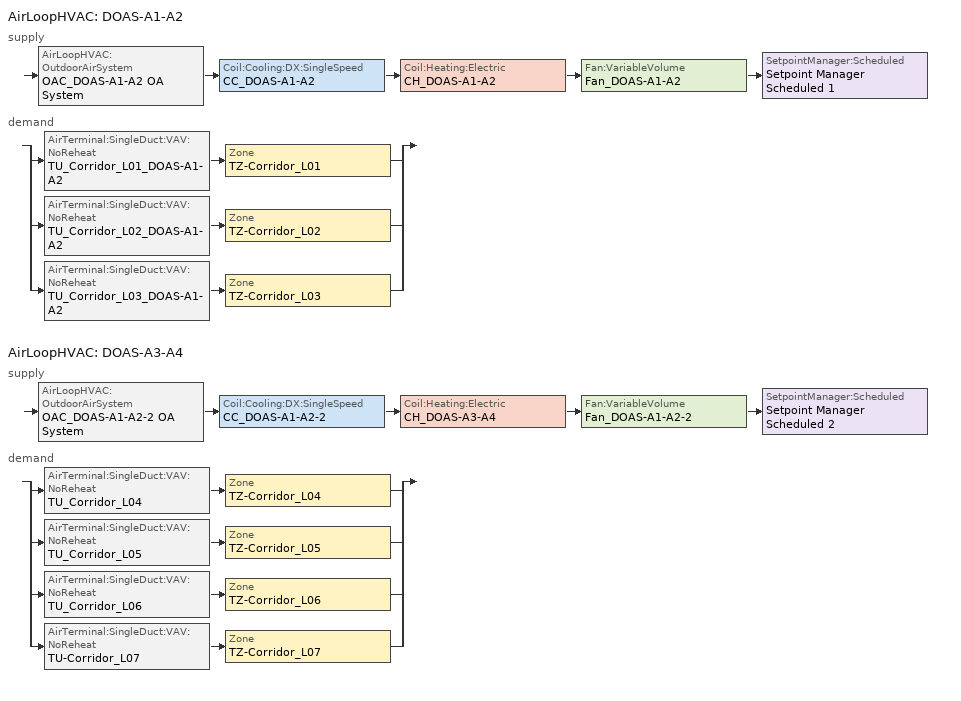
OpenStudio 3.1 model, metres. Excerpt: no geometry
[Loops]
AirLoopHVAC 'DOAS-A1-A2'
 supply: AirLoopHVAC:OutdoorAirSystem 'OAC_DOAS-A1-A2 OA System' > Coil:Cooling:DX:SingleSpeed 'CC_DOAS-A1-A2' > Coil:Heating:Electric 'CH_DOAS-A1-A2' > Fan:VariableVolume 'Fan_DOAS-A1-A2' > SetpointManager:Scheduled 'Setpoint Manager Scheduled 1'
 demand: split
  | AirTerminal:SingleDuct:VAV:NoReheat 'TU_Corridor_L01_DOAS-A1-A2' > Zone 'TZ-Corridor_L01'
  | AirTerminal:SingleDuct:VAV:NoReheat 'TU_Corridor_L02_DOAS-A1-A2' > Zone 'TZ-Corridor_L02'
  | AirTerminal:SingleDuct:VAV:NoReheat 'TU_Corridor_L03_DOAS-A1-A2' > Zone 'TZ-Corridor_L03'
AirLoopHVAC 'DOAS-A3-A4'
 supply: AirLoopHVAC:OutdoorAirSystem 'OAC_DOAS-A1-A2-2 OA System' > Coil:Cooling:DX:SingleSpeed 'CC_DOAS-A1-A2-2' > Coil:Heating:Electric 'CH_DOAS-A3-A4' > Fan:VariableVolume 'Fan_DOAS-A1-A2-2' > SetpointManager:Scheduled 'Setpoint Manager Scheduled 2'
 demand: split
  | AirTerminal:SingleDuct:VAV:NoReheat 'TU_Corridor_L04' > Zone 'TZ-Corridor_L04'
  | AirTerminal:SingleDuct:VAV:NoReheat 'TU_Corridor_L05' > Zone 'TZ-Corridor_L05'
  | AirTerminal:SingleDuct:VAV:NoReheat 'TU_Corridor_L06' > Zone 'TZ-Corridor_L06'
  | AirTerminal:SingleDuct:VAV:NoReheat 'TU-Corridor_L07' > Zone 'TZ-Corridor_L07'
[Sizing:Zone] Zone Cooling Design Supply Air Temperature Input Method=TemperatureDifference; Zone Cooling Design Supply Air Temperature {C}=14; Zone Heating Design Supply Air Temperature Input Method=TemperatureDifference; Zone Heating Design Supply Air Temperature {C}=40; Zone Heating Design Supply Air Temperature Difference {deltaC}=13.8889; Zone Cooling Design Supply Air Humidity Ratio {kg-H2O/kg-air}=0.0085; Zone Heating Design Supply Air Humidity Ratio {kg-H2O/kg-air}=0.008; Zone Heating Sizing Factor=1; Zone Cooling Sizing Factor=1; Cooling Design Air Flow Method=DesignDay; Cooling Minimum Air Flow per Zone Floor Area {m3/s-m2}=0; Cooling Minimum Air Flow {m3/s}=0; Cooling Minimum Air Flow Fraction=0; Heating Design Air Flow Method=DesignDay; Heating Maximum Air Flow per Zone Floor Area {m3/s-m2}=0; Heating Maximum Air Flow {m3/s}=0; Heating Maximum Air Flow Fraction=0; Account for Dedicated Outdoor Air System=No; Dedicated Outdoor Air System Control Strategy=NeutralSupplyAir; Dedicated Outdoor Air Low Setpoint Temperature for Design {C}=autosize; Dedicated Outdoor Air High Setpoint Temperature for Design {C}=autosize
Name | Zone Cooling Design Supply Air Temperature Difference {deltaC}
TZ-Corridor_L01; TZ-Corridor_L03; TZ-Corridor_L04; TZ-Corridor_L05; TZ-Corridor_L06; TZ-Corridor_L07 | 11.1111
TZ-Corridor_L02 | 8.33333
[Zone equipment]
TZ-Corridor_L01: TU_Corridor_L01_DOAS-A1-A2
TZ-Corridor_L02: TU_Corridor_L02_DOAS-A1-A2
TZ-Corridor_L03: TU_Corridor_L03_DOAS-A1-A2
TZ-Corridor_L04: TU_Corridor_L04
TZ-Corridor_L05: TU_Corridor_L05
TZ-Corridor_L06: TU_Corridor_L06
TZ-Corridor_L07: TU-Corridor_L07
[AirLoopHVAC] Availability Schedule=OfficeHVACAvail; Design Return Air Flow Fraction of Supply Air Flow=1
Name | Design Supply Air Flow Rate {m3/s}
DOAS-A1-A2 | 2.94967
DOAS-A3-A4 | 3.48769
[Sizing:System] Type of Load to Size On=Sensible; Design Outdoor Air Flow Rate {m3/s}=Autosize; Preheat Design Temperature {C}=5.68434e-14; Preheat Design Humidity Ratio {kg-H2O/kg-Air}=0; Precool Design Temperature {C}=5.68434e-14; Precool Design Humidity Ratio {kg-H2O/kg-Air}=0; Central Cooling Design Supply Air Temperature {C}=12.7778; Central Heating Design Supply Air Temperature {C}=15.5556; Sizing Option=Coincident; 100% Outdoor Air in Cooling=No; 100% Outdoor Air in Heating=No; Central Cooling Design Supply Air Humidity Ratio {kg-H2O/kg-Air}=0.0085; Central Heating Design Supply Air Humidity Ratio {kg-H2O/kg-Air}=0.008; Cooling Design Air Flow Method=DesignDay; Cooling Design Air Flow Rate {m3/s}=0; Heating Design Air Flow Method=DesignDay; Heating Design Air Flow Rate {m3/s}=0; System Outdoor Air Method=ZoneSum; Zone Maximum Outdoor Air Fraction=1; Cooling Supply Air Flow Rate Per Floor Area {m3/s-m2}=0.00996765; Cooling Fraction of Autosized Cooling Supply Air Flow Rate=1; Cooling Supply Air Flow Rate Per Unit Cooling Capacity {m3/s-W}=3.94755e-05; Heating Supply Air Flow Rate Per Floor Area {m3/s-m2}=0.00996765; Heating Fraction of Autosized Heating Supply Air Flow Rate=1; Heating Fraction of Autosized Cooling Supply Air Flow Rate=1; Heating Supply Air Flow Rate Per Unit Heating Capacity {m3/s-W}=3.15882e-05; Cooling Design Capacity Method=CoolingDesignCapacity; Cooling Design Capacity {W}=autosize; Cooling Design Capacity Per Floor Area {W/m2}=234.7; Fraction of Autosized Cooling Design Capacity=1; Heating Design Capacity Method=HeatingDesignCapacity; Heating Design Capacity {W}=autosize; Heating Design Capacity Per Floor Area {W/m2}=157; Fraction of Autosized Heating Design Capacity=1; Central Cooling Capacity Control Method=OnOff
Name | Central Heating Maximum System Air Flow Ratio
DOAS-A1-A2 | 0.194332
DOAS-A3-A4 | 0.150026
[Fan:VariableVolume] Availability Schedule=Always On Discrete; Fan Total Efficiency=0.585; Pressure Rise {Pa}=348.724; Fan Power Minimum Flow Rate Input Method=FixedFlowRate; Fan Power Minimum Flow Fraction=0; Motor Efficiency=0.9; Motor In Airstream Fraction=1; Fan Power Coefficient 1=0.04076; Fan Power Coefficient 2=0.088045; Fan Power Coefficient 3=-0.072926; Fan Power Coefficient 4=0.94374; Fan Power Coefficient 5=0
Name | Maximum Flow Rate {m3/s} | Fan Power Minimum Air Flow Rate {m3/s}
Fan_DOAS-A1-A2 | 2.94967 | 0.689515
Fan_DOAS-A1-A2-2 | 3.48769 | 1.3526
[Coil:Heating:Electric] Availability Schedule=Always On Discrete
Name | Nominal Capacity {W}
CH_DOAS-A1-A2 | 75999.8
CH_DOAS-A3-A4 | 66000.2
[Coil:Cooling:DX:SingleSpeed] Availability Schedule=Always On Discrete; Rated Sensible Heat Ratio=autosize; Rated COP {W/W}=3.90941; Rated Evaporator Fan Power Per Volume Flow Rate {W/(m3/s)}=773.3; Total Cooling Capacity Function of Temperature Curve=CoilClgDXQRatio_fTwbToadbSI; Total Cooling Capacity Function of Flow Fraction Curve=CoilClgDXSnglQRatio_fCFMRatio; Energy Input Ratio Function of Temperature Curve=CoilClgDXEIRRatio_fTwbToadbSI; Energy Input Ratio Function of Flow Fraction Curve=CoilClgDXSnglEIRRatio_fCFMRatio; Part Load Fraction Correlation Curve=CoilClgDXEIRRatio_fQFrac; Minimum Outdoor Dry-Bulb Temperature for Compressor Operation {C}=-25; Condenser Type=AirCooled; Evaporative Condenser Effectiveness=0; Evaporative Condenser Air Flow Rate {m3/s}=Autosize; Evaporative Condenser Pump Rated Power Consumption {W}=Autosize; Maximum Outdoor Dry-Bulb Temperature for Crankcase Heater Operation {C}=10; Basin Heater Capacity {W/K}=0; Basin Heater Setpoint Temperature {C}=10
Name | Rated Total Cooling Capacity {W} | Rated Air Flow Rate {m3/s} | Crankcase Heater Capacity {W}
CC_DOAS-A1-A2 | 125119 | 2.94967 | 340.985
CC_DOAS-A1-A2-2 | 85369.3 | 3.48769 | 232.657
[Controller:OutdoorAir] Minimum Outdoor Air Flow Rate {m3/s}=0; Maximum Outdoor Air Flow Rate {m3/s}=Autosize; Economizer Control Type=FixedDryBulb; Economizer Control Action Type=ModulateFlow; Economizer Maximum Limit Dry-Bulb Temperature {C}=22.7778; Economizer Maximum Limit Enthalpy {J/kg}=116300; Lockout Type=LockoutWithCompressor; Minimum Limit Type=FixedMinimum; High Humidity Control=No; Heat Recovery Bypass Control Type=BypassWhenWithinEconomizerLimits
Name | Minimum Outdoor Air Schedule | Maximum Fraction of Outdoor Air Schedule | Controller Mechanical Ventilation
OAC_DOAS-A1-A2 | OAC_DOAS-A1-A2 Schedule | OAC_DOAS-A1-A2 Max OA Schedule | OAC_DOAS-A1-A2 Mech Vent Controller
OAC_DOAS-A1-A2-2 | OAC_DOAS-A1-A2-2 Schedule | OAC_DOAS-A1-A2-2 Max OA Schedule | OAC_DOAS-A1-A2-2 Mech Vent Controller
[Controller:MechanicalVentilation] Availability Schedule=Always On Discrete; System Outdoor Air Method=ZoneSum
OAC_DOAS-A1-A2 Mech Vent Controller; OAC_DOAS-A1-A2-2 Mech Vent Controller
[AirLoopHVAC:OutdoorAirSystem]
Name | Controller
OAC_DOAS-A1-A2 OA System | OAC_DOAS-A1-A2
OAC_DOAS-A1-A2-2 OA System | OAC_DOAS-A1-A2-2
[SetpointManager:Scheduled] Control Variable=Temperature
Name | Schedule | Setpoint Node or NodeList
Setpoint Manager Scheduled 1 | DOAS-A1-A2 Supply Air Temp Schedule | Fan_DOAS-A1-A2 Outlet Node
Setpoint Manager Scheduled 2 | DOAS-A3-A4 Supply Air Temp Schedule | Fan_DOAS-A1-A2-2 Outlet Node
[AirTerminal:SingleDuct:VAV:NoReheat] Availability Schedule=Always On Discrete; Zone Minimum Air Flow Input Method=FixedFlowRate; Constant Minimum Air Flow Fraction=0.3; Control For Outdoor Air=No
Name | Maximum Air Flow Rate {m3/s} | Fixed Minimum Air Flow Rate {m3/s}
TU_Corridor_L01_DOAS-A1-A2 | 0.802311 | 0.371423
TU_Corridor_L02_DOAS-A1-A2 | 2.62356 | 0.514423
TU_Corridor_L03_DOAS-A1-A2 | 4.96725 | 0.745205
TU_Corridor_L04 | 4.43395 | 0.664974
TU_Corridor_L05; TU_Corridor_L06; TU-Corridor_L07 | 4.31549 | 0.647512
[Curve:Biquadratic] Minimum Value of x=13.89; Maximum Value of x=25; Minimum Value of y=23.89; Maximum Value of y=46.11; Minimum Curve Output=0.77
Name | Coefficient1 Constant | Coefficient2 x | Coefficient3 x**2 | Coefficient4 y | Coefficient5 y**2 | Coefficient6 x*y | Maximum Curve Output
CoilClgDXQRatio_fTwbToadbSI | 0.86779 | 0.014245 | 0.000554 | -0.007569 | 3.2e-05 | -0.000191 | 1.29
CoilClgDXEIRRatio_fTwbToadbSI | 0.116709 | 0.028458 | -0.000411 | 0.021422 | 0.000162 | -0.00068 | 1.33
[Curve:Cubic]
CoilClgDXEIRRatio_fQFrac: Coefficient1 Constant=0; Coefficient2 x=5.1091; Coefficient3 x**2=-8.5515; Coefficient4 x**3=4.4744; Minimum Value of x=0.7; Maximum Value of x=1; Minimum Curve Output=0.92; Maximum Curve Output=1
[Curve:Quadratic] Minimum Value of x=0; Maximum Value of x=100
Name | Coefficient1 Constant | Coefficient2 x | Coefficient3 x**2 | Minimum Curve Output
CoilClgDXSnglQRatio_fCFMRatio | 0.8 | 0.2 | 0 | 0.8
CoilClgDXSnglEIRRatio_fCFMRatio | 1.156 | -0.1816 | 0.0256
[Schedule:Day]
OfficeHVACAvailSun; OAC_DOAS-A1-A2 Schedule Week 1 Sunday; OAC_DOAS-A1-A2 Schedule Week 1 Holiday; OAC_DOAS-A1-A2 Schedule Week 1 Custom 1; OAC_DOAS-A1-A2 Schedule Week 1 Custom 2; OAC_DOAS-A1-A2-2 Schedule Week 1 Sunday; OAC_DOAS-A1-A2-2 Schedule Week 1 Holiday; OAC_DOAS-A1-A2-2 Schedule Week 1 Custom 1; OAC_DOAS-A1-A2-2 Schedule Week 1 Custom 2: 1, 0, 0, 2, 0, 0, 3, 0, 0, 4, 0, 0, 5, 0, 0, 6, 0, 0, 7, 0, 0, 8, 0, 0, 9, 0, 0, 10, 0, 0, 11, 0, 0, 12, 0, 0, 13, 0, 0, 14, 0, 0, 15, 0, 0, 16, 0, 0, 17, 0, 0, 18, 0, 0, 19, 0, 0, 20, 0, 0, 21, 0, 0, 22, 0, 0, 23, 0, 0, 24, 0, 0
OfficeHVACAvailWD; OAC_DOAS-A1-A2 Schedule Week 1 Monday; OAC_DOAS-A1-A2 Schedule Week 1 Tuesday; OAC_DOAS-A1-A2 Schedule Week 1 Wednesday; OAC_DOAS-A1-A2 Schedule Week 1 Thursday; OAC_DOAS-A1-A2 Schedule Week 1 Friday; OAC_DOAS-A1-A2-2 Schedule Week 1 Monday; OAC_DOAS-A1-A2-2 Schedule Week 1 Tuesday; OAC_DOAS-A1-A2-2 Schedule Week 1 Wednesday; OAC_DOAS-A1-A2-2 Schedule Week 1 Thursday; OAC_DOAS-A1-A2-2 Schedule Week 1 Friday: 1, 0, 0, 2, 0, 0, 3, 0, 0, 4, 0, 0, 5, 0, 0, 6, 0, 1, 7, 0, 1, 8, 0, 1, 9, 0, 1, 10, 0, 1, 11, 0, 1, 12, 0, 1, 13, 0, 1, 14, 0, 1, 15, 0, 1, 16, 0, 1, 17, 0, 1, 18, 0, 1, 19, 0, 1, 20, 0, 1, 21, 0, 1, 22, 0, 1, 23, 0, 1, 24, 0, 1
OfficeHVACAvailSat; OAC_DOAS-A1-A2 Schedule Week 1 Saturday; OAC_DOAS-A1-A2-2 Schedule Week 1 Saturday: 1, 0, 0, 2, 0, 0, 3, 0, 0, 4, 0, 0, 5, 0, 0, 6, 0, 1, 7, 0, 1, 8, 0, 1, 9, 0, 1, 10, 0, 1, 11, 0, 1, 12, 0, 1, 13, 0, 1, 14, 0, 1, 15, 0, 1, 16, 0, 1, 17, 0, 1, 18, 0, 1, 19, 0, 1, 20, 0, 0, 21, 0, 0, 22, 0, 0, 23, 0, 0, 24, 0, 0
AllOnHVACAvailDay; OAC_DOAS-A1-A2 Schedule Week 1 Summer; OAC_DOAS-A1-A2 Schedule Week 1 Winter; OAC_DOAS-A1-A2-2 Schedule Week 1 Summer; OAC_DOAS-A1-A2-2 Schedule Week 1 Winter: 1, 0, 1, 2, 0, 1, 3, 0, 1, 4, 0, 1, 5, 0, 1, 6, 0, 1, 7, 0, 1, 8, 0, 1, 9, 0, 1, 10, 0, 1, 11, 0, 1, 12, 0, 1, 13, 0, 1, 14, 0, 1, 15, 0, 1, 16, 0, 1, 17, 0, 1, 18, 0, 1, 19, 0, 1, 20, 0, 1, 21, 0, 1, 22, 0, 1, 23, 0, 1, 24, 0, 1
Schedule Day 1; Schedule Day 3: 24, 0, 1
Schedule Day 2; Schedule Day 4: 24, 0, 12.7778
[Schedule:Week]
OfficeHVACAvailWk: OfficeHVACAvailSun, OfficeHVACAvailWD, OfficeHVACAvailWD, OfficeHVACAvailWD, OfficeHVACAvailWD, OfficeHVACAvailWD, OfficeHVACAvailSat, OfficeHVACAvailSun, AllOnHVACAvailDay, AllOnHVACAvailDay, OfficeHVACAvailSun, OfficeHVACAvailSun
OAC_DOAS-A1-A2 Schedule Week 1: OAC_DOAS-A1-A2 Schedule Week 1 Sunday, OAC_DOAS-A1-A2 Schedule Week 1 Monday, OAC_DOAS-A1-A2 Schedule Week 1 Tuesday, OAC_DOAS-A1-A2 Schedule Week 1 Wednesday, OAC_DOAS-A1-A2 Schedule Week 1 Thursday, OAC_DOAS-A1-A2 Schedule Week 1 Friday, OAC_DOAS-A1-A2 Schedule Week 1 Saturday, OAC_DOAS-A1-A2 Schedule Week 1 Holiday, OAC_DOAS-A1-A2 Schedule Week 1 Summer, OAC_DOAS-A1-A2 Schedule Week 1 Winter, OAC_DOAS-A1-A2 Schedule Week 1 Custom 1, OAC_DOAS-A1-A2 Schedule Week 1 Custom 2
OAC_DOAS-A1-A2-2 Schedule Week 1: OAC_DOAS-A1-A2-2 Schedule Week 1 Sunday, OAC_DOAS-A1-A2-2 Schedule Week 1 Monday, OAC_DOAS-A1-A2-2 Schedule Week 1 Tuesday, OAC_DOAS-A1-A2-2 Schedule Week 1 Wednesday, OAC_DOAS-A1-A2-2 Schedule Week 1 Thursday, OAC_DOAS-A1-A2-2 Schedule Week 1 Friday, OAC_DOAS-A1-A2-2 Schedule Week 1 Saturday, OAC_DOAS-A1-A2-2 Schedule Week 1 Holiday, OAC_DOAS-A1-A2-2 Schedule Week 1 Summer, OAC_DOAS-A1-A2-2 Schedule Week 1 Winter, OAC_DOAS-A1-A2-2 Schedule Week 1 Custom 1, OAC_DOAS-A1-A2-2 Schedule Week 1 Custom 2
[Schedule:Year]
OfficeHVACAvail: 12, 31, OfficeHVACAvailWk
OAC_DOAS-A1-A2 Schedule: 12, 31, OAC_DOAS-A1-A2 Schedule Week 1
OAC_DOAS-A1-A2-2 Schedule: 12, 31, OAC_DOAS-A1-A2-2 Schedule Week 1
[Schedule:Ruleset]
Name | Default Day Schedule
OAC_DOAS-A1-A2 Max OA Schedule | Schedule Day 1
DOAS-A1-A2 Supply Air Temp Schedule | Schedule Day 2
OAC_DOAS-A1-A2-2 Max OA Schedule | Schedule Day 3
DOAS-A3-A4 Supply Air Temp Schedule | Schedule Day 4
[Schedule:Constant]
Always On Discrete: Value=1
